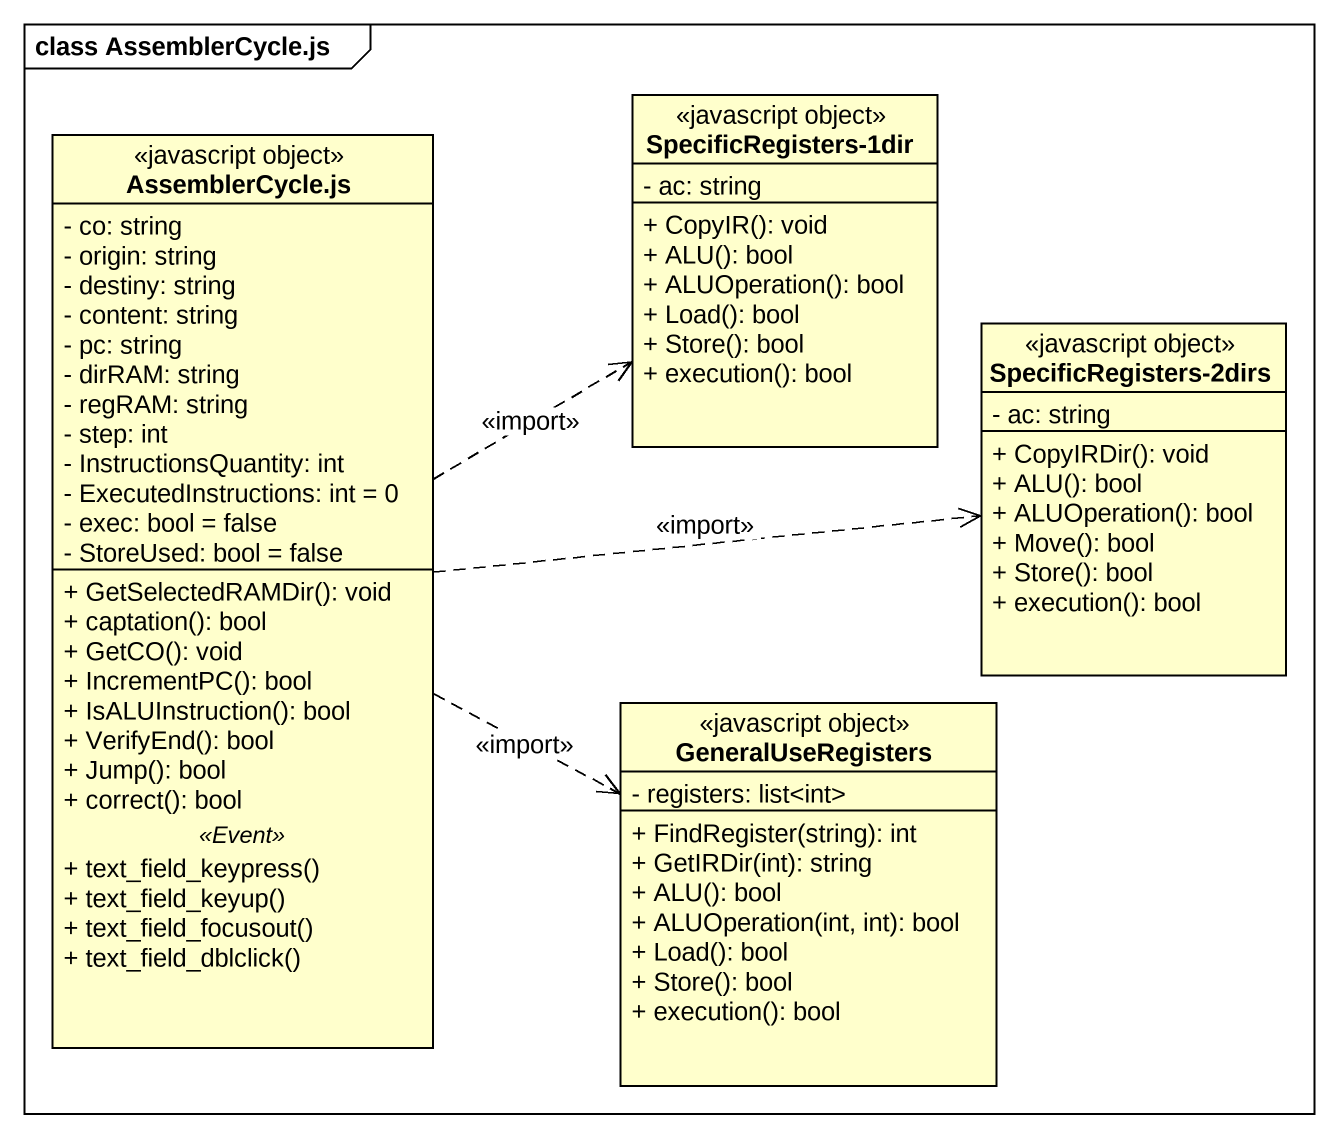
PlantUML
@startuml
mainframe class AssemblerCycle.js
hide circle
hide empty members
skinparam classAttributeIconSize 0
class "AssemblerCycle.js" as AssemblerCycle_js <<javascript object>> {
  - co: string
  - origin: string
  - destiny: string
  - content: string
  - pc: string
  - dirRAM: string
  - regRAM: string
  - step: int
  - InstructionsQuantity: int
  - ExecutedInstructions: int = 0
  - exec: bool = false
  - StoreUsed: bool = false
  --
  + GetSelectedRAMDir(): void
  + captation(): bool
  + GetCO(): void
  + IncrementPC(): bool
  + IsALUInstruction(): bool
  + VerifyEnd(): bool
  + Jump(): bool
  + correct(): bool
  .. <<Event>> ..
  + text_field_keypress()
  + text_field_keyup()
  + text_field_focusout()
  + text_field_dblclick()
}
class "SpecificRegisters-1dir" as SpecificRegisters_1dir <<javascript object>> {
  - ac: string
  + CopyIR(): void
  + ALU(): bool
  + ALUOperation(): bool
  + Load(): bool
  + Store(): bool
  + execution(): bool
}
class "SpecificRegisters-2dirs" as SpecificRegisters_2dirs <<javascript object>> {
  - ac: string
  + CopyIRDir(): void
  + ALU(): bool
  + ALUOperation(): bool
  + Move(): bool
  + Store(): bool
  + execution(): bool
}
class GeneralUseRegisters <<javascript object>> {
  - registers: list<int>
  + FindRegister(string): int
  + GetIRDir(int): string
  + ALU(): bool
  + ALUOperation(int, int): bool
  + Load(): bool
  + Store(): bool
  + execution(): bool
}
AssemblerCycle_js .right.> SpecificRegisters_1dir : <<import>>
AssemblerCycle_js .right.> SpecificRegisters_2dirs : <<import>>
AssemblerCycle_js .right.> GeneralUseRegisters : <<import>>
@enduml
